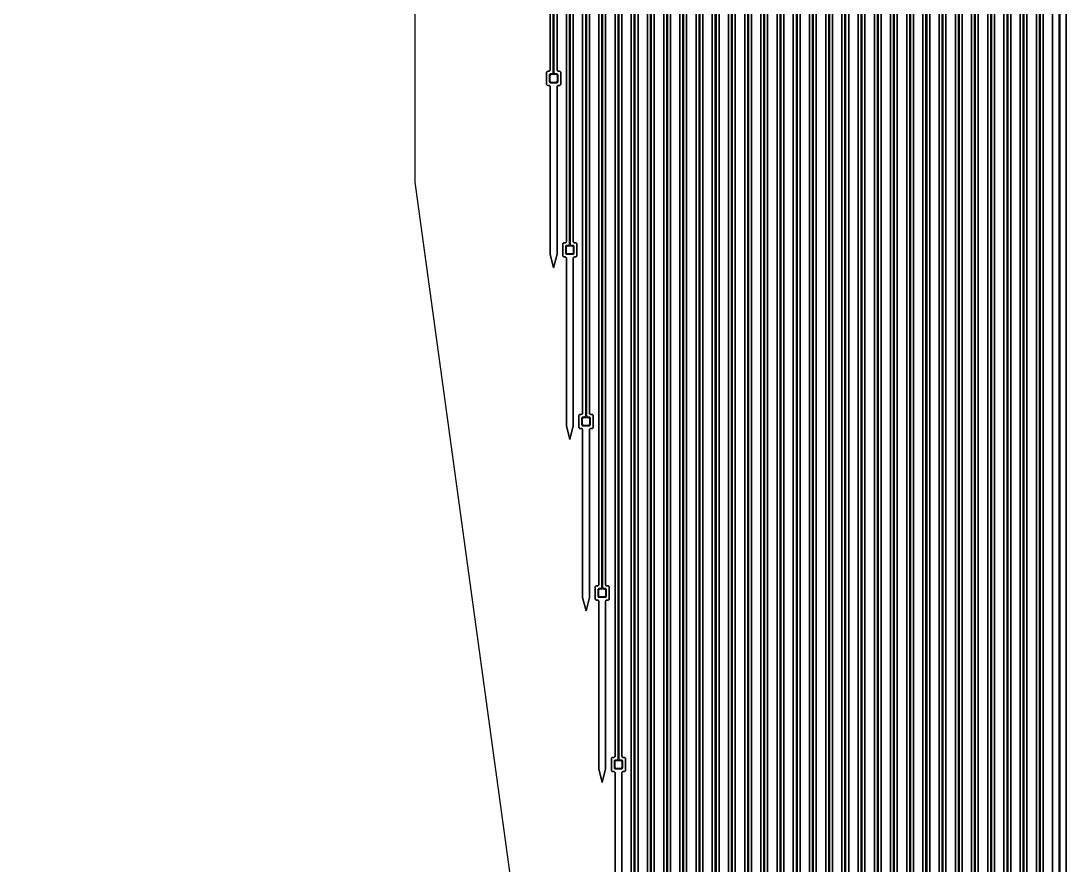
# Model space of a CAD drawing. Header units: metres. Extents: x -1550 to 1550, y -904 to 26100.
# Drawn here: x -1550 to -2, y 5029 to 6279 of the extents above; entities that cross this region are included whole.
import ezdxf

# ---------------------------------------------------------------- set-up
doc = ezdxf.new("R2010")
doc.units = ezdxf.units.M
for name, color, linetype in [('Electrodes', 2, 'CONTINUOUS'), ('Metal', 4, 'CONTINUOUS'), ('Polyimide', 3, 'CONTINUOUS'), ('Polyimide_Negative', 5, 'CONTINUOUS')]:
    doc.layers.add(name, color=color, linetype=linetype)

msp = doc.modelspace()

# ---------------------------------------------------------------- linework, layer by layer
at = {"layer": 'Electrodes'}
for points in [[(-757.5, 6188.8), (-757.4, 6188.8), (-757.2, 6188.8), (-757.1, 6188.8), (-757, 6188.9), (-756.8, 6188.9), (-756.7, 6189), (-756.6, 6189), (-756.5, 6189.1), (-756.3, 6189.2), (-756.2, 6189.2), (-756.1, 6189.3), (-756, 6189.4), (-755.9, 6189.5), (-755.9, 6189.6), (-755.8, 6189.7), (-755.7, 6189.9), (-755.7, 6190), (-755.6, 6190.1), (-755.6, 6190.2), (-755.5, 6190.4), (-755.5, 6190.5), (-755.5, 6190.6), (-755.5, 6190.8), (-755.5, 6197.8), (-755.5, 6197.9), (-755.5, 6198.1), (-755.5, 6198.2), (-755.6, 6198.3), (-755.6, 6198.5), (-755.7, 6198.6), (-755.7, 6198.7), (-755.8, 6198.8), (-755.9, 6198.9), (-755.9, 6199), (-756, 6199.2), (-756.1, 6199.2), (-756.2, 6199.3), (-756.3, 6199.4), (-756.5, 6199.5), (-756.6, 6199.6), (-756.7, 6199.6), (-756.8, 6199.7), (-757, 6199.7), (-757.1, 6199.7), (-757.2, 6199.8), (-757.4, 6199.8), (-757.5, 6199.8), (-764.5, 6199.8), (-764.6, 6199.8), (-764.8, 6199.8), (-764.9, 6199.7), (-765, 6199.7), (-765.2, 6199.7), (-765.3, 6199.6), (-765.4, 6199.6), (-765.5, 6199.5), (-765.7, 6199.4), (-765.8, 6199.3), (-765.9, 6199.2), (-766, 6199.2), (-766.1, 6199), (-766.1, 6198.9), (-766.2, 6198.8), (-766.3, 6198.7), (-766.3, 6198.6), (-766.4, 6198.5), (-766.4, 6198.3), (-766.5, 6198.2), (-766.5, 6198.1), (-766.5, 6197.9), (-766.5, 6197.8), (-766.5, 6190.8), (-766.5, 6190.6), (-766.5, 6190.5), (-766.5, 6190.4), (-766.4, 6190.2), (-766.4, 6190.1), (-766.3, 6190), (-766.3, 6189.9), (-766.2, 6189.7), (-766.1, 6189.6), (-766.1, 6189.5), (-766, 6189.4), (-765.9, 6189.3), (-765.8, 6189.2), (-765.7, 6189.2), (-765.5, 6189.1), (-765.4, 6189), (-765.3, 6189), (-765.2, 6188.9), (-765, 6188.9), (-764.9, 6188.8), (-764.8, 6188.8), (-764.6, 6188.8), (-764.5, 6188.8), (-757.5, 6188.8)], [(-733.5, 5934.8), (-733.4, 5934.8), (-733.2, 5934.8), (-733.1, 5934.9), (-733, 5934.9), (-732.8, 5934.9), (-732.7, 5935), (-732.6, 5935), (-732.5, 5935.1), (-732.3, 5935.2), (-732.2, 5935.3), (-732.1, 5935.4), (-732, 5935.5), (-731.9, 5935.6), (-731.9, 5935.7), (-731.8, 5935.8), (-731.7, 5935.9), (-731.7, 5936), (-731.6, 5936.1), (-731.6, 5936.3), (-731.5, 5936.4), (-731.5, 5936.5), (-731.5, 5936.7), (-731.5, 5936.8), (-731.5, 5943.8), (-731.5, 5944), (-731.5, 5944.1), (-731.5, 5944.2), (-731.6, 5944.4), (-731.6, 5944.5), (-731.7, 5944.6), (-731.7, 5944.7), (-731.8, 5944.9), (-731.9, 5945), (-731.9, 5945.1), (-732, 5945.2), (-732.1, 5945.3), (-732.2, 5945.4), (-732.3, 5945.5), (-732.5, 5945.5), (-732.6, 5945.6), (-732.7, 5945.7), (-732.8, 5945.7), (-733, 5945.7), (-733.1, 5945.8), (-733.2, 5945.8), (-733.4, 5945.8), (-733.5, 5945.8), (-740.5, 5945.8), (-740.6, 5945.8), (-740.8, 5945.8), (-740.9, 5945.8), (-741, 5945.7), (-741.2, 5945.7), (-741.3, 5945.7), (-741.4, 5945.6), (-741.5, 5945.5), (-741.7, 5945.5), (-741.8, 5945.4), (-741.9, 5945.3), (-742, 5945.2), (-742.1, 5945.1), (-742.1, 5945), (-742.2, 5944.9), (-742.3, 5944.7), (-742.3, 5944.6), (-742.4, 5944.5), (-742.4, 5944.4), (-742.5, 5944.2), (-742.5, 5944.1), (-742.5, 5944), (-742.5, 5943.8), (-742.5, 5936.8), (-742.5, 5936.7), (-742.5, 5936.5), (-742.5, 5936.4), (-742.4, 5936.3), (-742.4, 5936.1), (-742.3, 5936), (-742.3, 5935.9), (-742.2, 5935.8), (-742.1, 5935.7), (-742.1, 5935.6), (-742, 5935.5), (-741.9, 5935.4), (-741.8, 5935.3), (-741.7, 5935.2), (-741.5, 5935.1), (-741.4, 5935), (-741.3, 5935), (-741.2, 5934.9), (-741, 5934.9), (-740.9, 5934.9), (-740.8, 5934.8), (-740.6, 5934.8), (-740.5, 5934.8), (-733.5, 5934.8)], [(-709.5, 5680.8), (-709.4, 5680.9), (-709.2, 5680.9), (-709.1, 5680.9), (-709, 5680.9), (-708.8, 5681), (-708.7, 5681), (-708.6, 5681.1), (-708.5, 5681.1), (-708.3, 5681.2), (-708.2, 5681.3), (-708.1, 5681.4), (-708, 5681.5), (-707.9, 5681.6), (-707.9, 5681.7), (-707.8, 5681.8), (-707.7, 5681.9), (-707.7, 5682.1), (-707.6, 5682.2), (-707.6, 5682.3), (-707.5, 5682.4), (-707.5, 5682.6), (-707.5, 5682.7), (-707.5, 5682.8), (-707.5, 5689.8), (-707.5, 5690), (-707.5, 5690.1), (-707.5, 5690.3), (-707.6, 5690.4), (-707.6, 5690.5), (-707.7, 5690.6), (-707.7, 5690.8), (-707.8, 5690.9), (-707.9, 5691), (-707.9, 5691.1), (-708, 5691.2), (-708.1, 5691.3), (-708.2, 5691.4), (-708.3, 5691.5), (-708.5, 5691.6), (-708.6, 5691.6), (-708.7, 5691.7), (-708.8, 5691.7), (-709, 5691.8), (-709.1, 5691.8), (-709.2, 5691.8), (-709.4, 5691.8), (-709.5, 5691.8), (-716.5, 5691.8), (-716.6, 5691.8), (-716.8, 5691.8), (-716.9, 5691.8), (-717, 5691.8), (-717.2, 5691.7), (-717.3, 5691.7), (-717.4, 5691.6), (-717.5, 5691.6), (-717.7, 5691.5), (-717.8, 5691.4), (-717.9, 5691.3), (-718, 5691.2), (-718.1, 5691.1), (-718.1, 5691), (-718.2, 5690.9), (-718.3, 5690.8), (-718.3, 5690.6), (-718.4, 5690.5), (-718.4, 5690.4), (-718.5, 5690.3), (-718.5, 5690.1), (-718.5, 5690), (-718.5, 5689.8), (-718.5, 5682.8), (-718.5, 5682.7), (-718.5, 5682.6), (-718.5, 5682.4), (-718.4, 5682.3), (-718.4, 5682.2), (-718.3, 5682.1), (-718.3, 5681.9), (-718.2, 5681.8), (-718.1, 5681.7), (-718.1, 5681.6), (-718, 5681.5), (-717.9, 5681.4), (-717.8, 5681.3), (-717.7, 5681.2), (-717.5, 5681.1), (-717.4, 5681.1), (-717.3, 5681), (-717.2, 5681), (-717, 5680.9), (-716.9, 5680.9), (-716.8, 5680.9), (-716.6, 5680.9), (-716.5, 5680.8), (-709.5, 5680.8)], [(-685.5, 5426.9), (-685.4, 5426.9), (-685.2, 5426.9), (-685.1, 5426.9), (-685, 5427), (-684.8, 5427), (-684.7, 5427), (-684.6, 5427.1), (-684.5, 5427.2), (-684.3, 5427.2), (-684.2, 5427.3), (-684.1, 5427.4), (-684, 5427.5), (-683.9, 5427.6), (-683.9, 5427.7), (-683.8, 5427.8), (-683.7, 5428), (-683.7, 5428.1), (-683.6, 5428.2), (-683.6, 5428.3), (-683.5, 5428.5), (-683.5, 5428.6), (-683.5, 5428.7), (-683.5, 5428.9), (-683.5, 5435.9), (-683.5, 5436), (-683.5, 5436.2), (-683.5, 5436.3), (-683.6, 5436.4), (-683.6, 5436.6), (-683.7, 5436.7), (-683.7, 5436.8), (-683.8, 5436.9), (-683.9, 5437), (-683.9, 5437.1), (-684, 5437.2), (-684.1, 5437.3), (-684.2, 5437.4), (-684.3, 5437.5), (-684.5, 5437.6), (-684.6, 5437.7), (-684.7, 5437.7), (-684.8, 5437.8), (-685, 5437.8), (-685.1, 5437.8), (-685.2, 5437.9), (-685.4, 5437.9), (-685.5, 5437.9), (-692.5, 5437.9), (-692.6, 5437.9), (-692.8, 5437.9), (-692.9, 5437.8), (-693, 5437.8), (-693.2, 5437.8), (-693.3, 5437.7), (-693.4, 5437.7), (-693.5, 5437.6), (-693.7, 5437.5), (-693.8, 5437.4), (-693.9, 5437.3), (-694, 5437.2), (-694.1, 5437.1), (-694.1, 5437), (-694.2, 5436.9), (-694.3, 5436.8), (-694.3, 5436.7), (-694.4, 5436.6), (-694.4, 5436.4), (-694.5, 5436.3), (-694.5, 5436.2), (-694.5, 5436), (-694.5, 5435.9), (-694.5, 5428.9), (-694.5, 5428.7), (-694.5, 5428.6), (-694.5, 5428.5), (-694.4, 5428.3), (-694.4, 5428.2), (-694.3, 5428.1), (-694.3, 5428), (-694.2, 5427.8), (-694.1, 5427.7), (-694.1, 5427.6), (-694, 5427.5), (-693.9, 5427.4), (-693.8, 5427.3), (-693.7, 5427.2), (-693.5, 5427.2), (-693.4, 5427.1), (-693.3, 5427), (-693.2, 5427), (-693, 5427), (-692.9, 5426.9), (-692.8, 5426.9), (-692.6, 5426.9), (-692.5, 5426.9), (-685.5, 5426.9)], [(-661.5, 5172.9), (-661.4, 5172.9), (-661.2, 5172.9), (-661.1, 5173), (-661, 5173), (-660.8, 5173), (-660.7, 5173.1), (-660.6, 5173.1), (-660.5, 5173.2), (-660.3, 5173.3), (-660.2, 5173.4), (-660.1, 5173.5), (-660, 5173.5), (-659.9, 5173.7), (-659.9, 5173.8), (-659.8, 5173.9), (-659.7, 5174), (-659.7, 5174.1), (-659.6, 5174.2), (-659.6, 5174.4), (-659.5, 5174.5), (-659.5, 5174.6), (-659.5, 5174.8), (-659.5, 5174.9), (-659.5, 5181.9), (-659.5, 5182), (-659.5, 5182.2), (-659.5, 5182.3), (-659.6, 5182.5), (-659.6, 5182.6), (-659.7, 5182.7), (-659.7, 5182.8), (-659.8, 5183), (-659.9, 5183.1), (-659.9, 5183.2), (-660, 5183.3), (-660.1, 5183.4), (-660.2, 5183.5), (-660.3, 5183.5), (-660.5, 5183.6), (-660.6, 5183.7), (-660.7, 5183.7), (-660.8, 5183.8), (-661, 5183.8), (-661.1, 5183.9), (-661.2, 5183.9), (-661.4, 5183.9), (-661.5, 5183.9), (-668.5, 5183.9), (-668.6, 5183.9), (-668.8, 5183.9), (-668.9, 5183.9), (-669, 5183.8), (-669.2, 5183.8), (-669.3, 5183.7), (-669.4, 5183.7), (-669.5, 5183.6), (-669.7, 5183.5), (-669.8, 5183.5), (-669.9, 5183.4), (-670, 5183.3), (-670.1, 5183.2), (-670.1, 5183.1), (-670.2, 5183), (-670.3, 5182.8), (-670.3, 5182.7), (-670.4, 5182.6), (-670.4, 5182.5), (-670.5, 5182.3), (-670.5, 5182.2), (-670.5, 5182), (-670.5, 5181.9), (-670.5, 5174.9), (-670.5, 5174.8), (-670.5, 5174.6), (-670.5, 5174.5), (-670.4, 5174.4), (-670.4, 5174.2), (-670.3, 5174.1), (-670.3, 5174), (-670.2, 5173.9), (-670.1, 5173.8), (-670.1, 5173.7), (-670, 5173.5), (-669.9, 5173.5), (-669.8, 5173.4), (-669.7, 5173.3), (-669.5, 5173.2), (-669.4, 5173.1), (-669.3, 5173.1), (-669.2, 5173), (-669, 5173), (-668.9, 5173), (-668.8, 5172.9), (-668.6, 5172.9), (-668.5, 5172.9), (-661.5, 5172.9)]]:
    msp.add_lwpolyline(points, close=True, dxfattribs=at)
at = {"layer": 'Metal'}
for points in [[(-762, 11993.5), (-762, 6202.8), (-762, 6202.4), (-762.1, 6202.1), (-762.3, 6201.8), (-762.5, 6201.5), (-762.7, 6201.3), (-763, 6201.1), (-763.3, 6200.9), (-763.7, 6200.8), (-764, 6200.8), (-765.5, 6200.8), (-765.8, 6200.8), (-766.2, 6200.7), (-766.5, 6200.5), (-766.8, 6200.3), (-767, 6200.1), (-767.2, 6199.8), (-767.4, 6199.5), (-767.5, 6199.1), (-767.5, 6198.8), (-767.5, 6189.8), (-767.5, 6189.4), (-767.4, 6189.1), (-767.2, 6188.8), (-767, 6188.5), (-766.8, 6188.3), (-766.5, 6188.1), (-766.2, 6187.9), (-765.8, 6187.8), (-765.5, 6187.8), (-756.5, 6187.8), (-756.2, 6187.8), (-755.8, 6187.9), (-755.5, 6188.1), (-755.2, 6188.3), (-755, 6188.5), (-754.8, 6188.8), (-754.6, 6189.1), (-754.5, 6189.4), (-754.5, 6189.8), (-754.5, 6198.8), (-754.5, 6199.1), (-754.6, 6199.5), (-754.8, 6199.8), (-755, 6200.1), (-755.2, 6200.3), (-755.5, 6200.5), (-755.8, 6200.7), (-756.2, 6200.8), (-756.5, 6200.8), (-758, 6200.8), (-758.3, 6200.8), (-758.7, 6200.9), (-759, 6201.1), (-759.3, 6201.3), (-759.5, 6201.5), (-759.7, 6201.8), (-759.9, 6202.1), (-760, 6202.4), (-760, 6202.8), (-760, 11993.5)], [(-738, 11993.5), (-738, 5948.8), (-738, 5948.5), (-738.1, 5948.1), (-738.3, 5947.8), (-738.5, 5947.5), (-738.7, 5947.3), (-739, 5947.1), (-739.3, 5946.9), (-739.7, 5946.8), (-740, 5946.8), (-741.5, 5946.8), (-741.8, 5946.8), (-742.2, 5946.7), (-742.5, 5946.5), (-742.8, 5946.3), (-743, 5946.1), (-743.2, 5945.8), (-743.4, 5945.5), (-743.5, 5945.2), (-743.5, 5944.8), (-743.5, 5935.8), (-743.5, 5935.5), (-743.4, 5935.1), (-743.2, 5934.8), (-743, 5934.5), (-742.8, 5934.3), (-742.5, 5934.1), (-742.2, 5933.9), (-741.8, 5933.8), (-741.5, 5933.8), (-732.5, 5933.8), (-732.2, 5933.8), (-731.8, 5933.9), (-731.5, 5934.1), (-731.2, 5934.3), (-731, 5934.5), (-730.8, 5934.8), (-730.6, 5935.1), (-730.5, 5935.5), (-730.5, 5935.8), (-730.5, 5944.8), (-730.5, 5945.2), (-730.6, 5945.5), (-730.8, 5945.8), (-731, 5946.1), (-731.2, 5946.3), (-731.5, 5946.5), (-731.8, 5946.7), (-732.2, 5946.8), (-732.5, 5946.8), (-734, 5946.8), (-734.3, 5946.8), (-734.7, 5946.9), (-735, 5947.1), (-735.3, 5947.3), (-735.5, 5947.5), (-735.7, 5947.8), (-735.9, 5948.1), (-736, 5948.5), (-736, 5948.8), (-736, 11993.5)], [(-714, 11993.5), (-714, 5694.8), (-714, 5694.5), (-714.1, 5694.2), (-714.3, 5693.8), (-714.5, 5693.6), (-714.7, 5693.3), (-715, 5693.1), (-715.3, 5693), (-715.7, 5692.9), (-716, 5692.8), (-717.5, 5692.8), (-717.8, 5692.8), (-718.2, 5692.7), (-718.5, 5692.6), (-718.8, 5692.4), (-719, 5692.1), (-719.2, 5691.8), (-719.4, 5691.5), (-719.5, 5691.2), (-719.5, 5690.8), (-719.5, 5681.8), (-719.5, 5681.5), (-719.4, 5681.2), (-719.2, 5680.8), (-719, 5680.6), (-718.8, 5680.3), (-718.5, 5680.1), (-718.2, 5680), (-717.8, 5679.9), (-717.5, 5679.8), (-708.5, 5679.8), (-708.2, 5679.9), (-707.8, 5680), (-707.5, 5680.1), (-707.2, 5680.3), (-707, 5680.6), (-706.8, 5680.8), (-706.6, 5681.2), (-706.5, 5681.5), (-706.5, 5681.8), (-706.5, 5690.8), (-706.5, 5691.2), (-706.6, 5691.5), (-706.8, 5691.8), (-707, 5692.1), (-707.2, 5692.4), (-707.5, 5692.6), (-707.8, 5692.7), (-708.2, 5692.8), (-708.5, 5692.8), (-710, 5692.8), (-710.3, 5692.9), (-710.7, 5693), (-711, 5693.1), (-711.3, 5693.3), (-711.5, 5693.6), (-711.7, 5693.8), (-711.9, 5694.2), (-712, 5694.5), (-712, 5694.8), (-712, 11993.5)], [(-690, 11993.5), (-690, 5440.9), (-690, 5440.5), (-690.1, 5440.2), (-690.3, 5439.9), (-690.5, 5439.6), (-690.7, 5439.3), (-691, 5439.1), (-691.3, 5439), (-691.7, 5438.9), (-692, 5438.9), (-693.5, 5438.9), (-693.8, 5438.9), (-694.2, 5438.8), (-694.5, 5438.6), (-694.8, 5438.4), (-695, 5438.2), (-695.2, 5437.9), (-695.4, 5437.6), (-695.5, 5437.2), (-695.5, 5436.9), (-695.5, 5427.9), (-695.5, 5427.5), (-695.4, 5427.2), (-695.2, 5426.9), (-695, 5426.6), (-694.8, 5426.3), (-694.5, 5426.1), (-694.2, 5426), (-693.8, 5425.9), (-693.5, 5425.9), (-684.5, 5425.9), (-684.2, 5425.9), (-683.8, 5426), (-683.5, 5426.1), (-683.2, 5426.3), (-683, 5426.6), (-682.8, 5426.9), (-682.6, 5427.2), (-682.5, 5427.5), (-682.5, 5427.9), (-682.5, 5436.9), (-682.5, 5437.2), (-682.6, 5437.6), (-682.8, 5437.9), (-683, 5438.2), (-683.2, 5438.4), (-683.5, 5438.6), (-683.8, 5438.8), (-684.2, 5438.9), (-684.5, 5438.9), (-686, 5438.9), (-686.3, 5438.9), (-686.7, 5439), (-687, 5439.1), (-687.3, 5439.3), (-687.5, 5439.6), (-687.7, 5439.9), (-687.9, 5440.2), (-688, 5440.5), (-688, 5440.9), (-688, 11993.5)], [(-666, 11993.5), (-666, 5186.9), (-666, 5186.6), (-666.1, 5186.2), (-666.3, 5185.9), (-666.5, 5185.6), (-666.7, 5185.4), (-667, 5185.2), (-667.3, 5185), (-667.7, 5184.9), (-668, 5184.9), (-669.5, 5184.9), (-669.8, 5184.9), (-670.2, 5184.8), (-670.5, 5184.6), (-670.8, 5184.4), (-671, 5184.2), (-671.2, 5183.9), (-671.4, 5183.6), (-671.5, 5183.3), (-671.5, 5182.9), (-671.5, 5173.9), (-671.5, 5173.6), (-671.4, 5173.2), (-671.2, 5172.9), (-671, 5172.6), (-670.8, 5172.4), (-670.5, 5172.2), (-670.2, 5172), (-669.8, 5171.9), (-669.5, 5171.9), (-660.5, 5171.9), (-660.2, 5171.9), (-659.8, 5172), (-659.5, 5172.2), (-659.2, 5172.4), (-659, 5172.6), (-658.8, 5172.9), (-658.6, 5173.2), (-658.5, 5173.6), (-658.5, 5173.9), (-658.5, 5182.9), (-658.5, 5183.3), (-658.6, 5183.6), (-658.8, 5183.9), (-659, 5184.2), (-659.2, 5184.4), (-659.5, 5184.6), (-659.8, 5184.8), (-660.2, 5184.9), (-660.5, 5184.9), (-662, 5184.9), (-662.3, 5184.9), (-662.7, 5185), (-663, 5185.2), (-663.3, 5185.4), (-663.5, 5185.6), (-663.7, 5185.9), (-663.9, 5186.2), (-664, 5186.6), (-664, 5186.9), (-664, 11993.5)], [(-640, 4932.9), (-640, 11993.5), (-642, 11993.5), (-642, 11993.5), (-642, 4932.9)], [(-616, 4679), (-616, 11993.5), (-618, 11993.5), (-618, 11993.5), (-618, 4679)], [(-592, 4425), (-592, 11993.5), (-594, 11993.5), (-594, 11993.5), (-594, 4425)], [(-568, 4365), (-568, 11993.5), (-570, 11993.5), (-570, 11993.5), (-570, 4365)], [(-544, 4305), (-544, 11993.5), (-546, 11993.5), (-546, 11993.5), (-546, 4305)], [(-520, 4245), (-520, 11993.5), (-522, 11993.5), (-522, 11993.5), (-522, 4245)], [(-496, 4185), (-496, 11993.5), (-498, 11993.5), (-498, 11993.5), (-498, 4185)], [(-472, 4125), (-472, 11993.5), (-474, 11993.5), (-474, 11993.5), (-474, 4125)], [(-448, 4065), (-448, 11993.5), (-450, 11993.5), (-450, 11993.5), (-450, 4065)], [(-424, 4005), (-424, 11993.5), (-426, 11993.5), (-426, 11993.5), (-426, 4005)], [(-400, 3945), (-400, 11993.5), (-402, 11993.5), (-402, 11993.5), (-402, 3945)], [(-376, 3691), (-376, 11993.5), (-378, 11993.5), (-378, 11993.5), (-378, 3691)], [(-352, 3437.1), (-352, 11993.5), (-354, 11993.5), (-354, 11993.5), (-354, 3437.1)], [(-328, 3183.1), (-328, 11993.5), (-330, 11993.5), (-330, 11993.5), (-330, 3183.1)], [(-304, 2929.1), (-304, 11993.5), (-306, 11993.5), (-306, 11993.5), (-306, 2929.1)], [(-280, 2675.2), (-280, 11993.5), (-282, 11993.5), (-282, 11993.5), (-282, 2675.2)], [(-256, 2421.2), (-256, 11993.5), (-258, 11993.5), (-258, 11993.5), (-258, 2421.2)], [(-232, 2167.2), (-232, 11993.5), (-234, 11993.5), (-234, 11993.5), (-234, 2167.2)], [(-208, 1913.3), (-208, 11993.5), (-210, 11993.5), (-210, 11993.5), (-210, 1913.3)], [(-184, 1659.3), (-184, 11993.5), (-186, 11993.5), (-186, 11993.5), (-186, 1659.3)], [(-160, 1405.3), (-160, 11993.5), (-162, 11993.5), (-162, 11993.5), (-162, 1405.3)], [(-136, 1151.4), (-136, 11993.5), (-138, 11993.5), (-138, 11993.5), (-138, 1151.4)], [(-112, 897.4), (-112, 11993.5), (-114, 11993.5), (-114, 11993.5), (-114, 897.4)], [(-88, 643.4), (-88, 11993.5), (-90, 11993.5), (-90, 11993.5), (-90, 643.4)], [(-64, 389.5), (-64, 11993.5), (-66, 11993.5), (-66, 11993.5), (-66, 389.5)], [(-40, 135.5), (-40, 11993.5), (-42, 11993.5), (-42, 11993.5), (-42, 135.5)], [(-11, -118.5), (-11, 11993.5), (-13, 11993.5), (-13, 11993.5), (-13, -118.5)]]:
    msp.add_lwpolyline(points, dxfattribs=at)
at = {"layer": 'Polyimide'}
for points in [[(-756, 11978.5), (-756, 6206.8), (-756, 6206.4), (-755.9, 6206.1), (-755.7, 6205.8), (-755.5, 6205.5), (-755.3, 6205.3), (-755, 6205.1), (-754.7, 6204.9), (-754.3, 6204.8), (-754, 6204.8), (-752.5, 6204.8), (-752.2, 6204.8), (-751.8, 6204.7), (-751.5, 6204.5), (-751.2, 6204.3), (-751, 6204.1), (-750.8, 6203.8), (-750.6, 6203.5), (-750.5, 6203.1), (-750.5, 6202.8), (-750.5, 6185.8), (-750.5, 6185.4), (-750.6, 6185.1), (-750.8, 6184.8), (-751, 6184.5), (-751.2, 6184.3), (-751.5, 6184.1), (-751.8, 6183.9), (-752.2, 6183.8), (-752.5, 6183.8), (-754, 6183.8), (-754.3, 6183.8), (-754.7, 6183.7), (-755, 6183.5), (-755.3, 6183.3), (-755.5, 6183.1), (-755.7, 6182.8), (-755.9, 6182.5), (-756, 6182.1), (-756, 6181.8), (-756, 5933.8), (-761, 5913.8), (-766, 5933.8), (-766, 6181.8), (-766, 6182.1), (-766.1, 6182.5), (-766.3, 6182.8), (-766.5, 6183.1), (-766.7, 6183.3), (-767, 6183.5), (-767.3, 6183.7), (-767.7, 6183.8), (-768, 6183.8), (-769.5, 6183.8), (-769.8, 6183.8), (-770.2, 6183.9), (-770.5, 6184.1), (-770.8, 6184.3), (-771, 6184.5), (-771.2, 6184.8), (-771.4, 6185.1), (-771.5, 6185.4), (-771.5, 6185.8), (-771.5, 6202.8), (-771.5, 6203.1), (-771.4, 6203.5), (-771.2, 6203.8), (-771, 6204.1), (-770.8, 6204.3), (-770.5, 6204.5), (-770.2, 6204.7), (-769.8, 6204.8), (-769.5, 6204.8), (-768, 6204.8), (-767.7, 6204.8), (-767.3, 6204.9), (-767, 6205.1), (-766.7, 6205.3), (-766.5, 6205.5), (-766.3, 6205.8), (-766.1, 6206.1), (-766, 6206.4), (-766, 6206.8), (-766, 11978.5)], [(-732, 11978.5), (-732, 5952.8), (-732, 5952.5), (-731.9, 5952.1), (-731.7, 5951.8), (-731.5, 5951.5), (-731.3, 5951.3), (-731, 5951.1), (-730.7, 5950.9), (-730.3, 5950.8), (-730, 5950.8), (-728.5, 5950.8), (-728.2, 5950.8), (-727.8, 5950.7), (-727.5, 5950.5), (-727.2, 5950.3), (-727, 5950.1), (-726.8, 5949.8), (-726.6, 5949.5), (-726.5, 5949.2), (-726.5, 5948.8), (-726.5, 5931.8), (-726.5, 5931.5), (-726.6, 5931.1), (-726.8, 5930.8), (-727, 5930.5), (-727.2, 5930.3), (-727.5, 5930.1), (-727.8, 5929.9), (-728.2, 5929.8), (-728.5, 5929.8), (-730, 5929.8), (-730.3, 5929.8), (-730.7, 5929.7), (-731, 5929.5), (-731.3, 5929.3), (-731.5, 5929.1), (-731.7, 5928.8), (-731.9, 5928.5), (-732, 5928.2), (-732, 5927.8), (-732, 5679.8), (-737, 5659.8), (-742, 5679.8), (-742, 5927.8), (-742, 5928.2), (-742.1, 5928.5), (-742.3, 5928.8), (-742.5, 5929.1), (-742.7, 5929.3), (-743, 5929.5), (-743.3, 5929.7), (-743.7, 5929.8), (-744, 5929.8), (-745.5, 5929.8), (-745.8, 5929.8), (-746.2, 5929.9), (-746.5, 5930.1), (-746.8, 5930.3), (-747, 5930.5), (-747.2, 5930.8), (-747.4, 5931.1), (-747.5, 5931.5), (-747.5, 5931.8), (-747.5, 5948.8), (-747.5, 5949.2), (-747.4, 5949.5), (-747.2, 5949.8), (-747, 5950.1), (-746.8, 5950.3), (-746.5, 5950.5), (-746.2, 5950.7), (-745.8, 5950.8), (-745.5, 5950.8), (-744, 5950.8), (-743.7, 5950.8), (-743.3, 5950.9), (-743, 5951.1), (-742.7, 5951.3), (-742.5, 5951.5), (-742.3, 5951.8), (-742.1, 5952.1), (-742, 5952.5), (-742, 5952.8), (-742, 11978.5)], [(-708, 11978.5), (-708, 5698.8), (-708, 5698.5), (-707.9, 5698.2), (-707.7, 5697.8), (-707.5, 5697.6), (-707.3, 5697.3), (-707, 5697.1), (-706.7, 5697), (-706.3, 5696.9), (-706, 5696.8), (-704.5, 5696.8), (-704.2, 5696.8), (-703.8, 5696.7), (-703.5, 5696.6), (-703.2, 5696.4), (-703, 5696.1), (-702.8, 5695.8), (-702.6, 5695.5), (-702.5, 5695.2), (-702.5, 5694.8), (-702.5, 5677.8), (-702.5, 5677.5), (-702.6, 5677.2), (-702.8, 5676.8), (-703, 5676.6), (-703.2, 5676.3), (-703.5, 5676.1), (-703.8, 5676), (-704.2, 5675.9), (-704.5, 5675.8), (-706, 5675.8), (-706.3, 5675.8), (-706.7, 5675.7), (-707, 5675.6), (-707.3, 5675.4), (-707.5, 5675.1), (-707.7, 5674.8), (-707.9, 5674.5), (-708, 5674.2), (-708, 5673.8), (-708, 5425.8), (-713, 5405.8), (-718, 5425.8), (-718, 5673.8), (-718, 5674.2), (-718.1, 5674.5), (-718.3, 5674.8), (-718.5, 5675.1), (-718.7, 5675.4), (-719, 5675.6), (-719.3, 5675.7), (-719.7, 5675.8), (-720, 5675.8), (-721.5, 5675.8), (-721.8, 5675.9), (-722.2, 5676), (-722.5, 5676.1), (-722.8, 5676.3), (-723, 5676.6), (-723.2, 5676.8), (-723.4, 5677.2), (-723.5, 5677.5), (-723.5, 5677.8), (-723.5, 5694.8), (-723.5, 5695.2), (-723.4, 5695.5), (-723.2, 5695.8), (-723, 5696.1), (-722.8, 5696.4), (-722.5, 5696.6), (-722.2, 5696.7), (-721.8, 5696.8), (-721.5, 5696.8), (-720, 5696.8), (-719.7, 5696.9), (-719.3, 5697), (-719, 5697.1), (-718.7, 5697.3), (-718.5, 5697.6), (-718.3, 5697.8), (-718.1, 5698.2), (-718, 5698.5), (-718, 5698.8), (-718, 11978.5)], [(-684, 11978.5), (-684, 5444.9), (-684, 5444.5), (-683.9, 5444.2), (-683.7, 5443.9), (-683.5, 5443.6), (-683.3, 5443.3), (-683, 5443.1), (-682.7, 5443), (-682.3, 5442.9), (-682, 5442.9), (-680.5, 5442.9), (-680.2, 5442.9), (-679.8, 5442.8), (-679.5, 5442.6), (-679.2, 5442.4), (-679, 5442.2), (-678.8, 5441.9), (-678.6, 5441.6), (-678.5, 5441.2), (-678.5, 5440.9), (-678.5, 5423.9), (-678.5, 5423.5), (-678.6, 5423.2), (-678.8, 5422.9), (-679, 5422.6), (-679.2, 5422.3), (-679.5, 5422.1), (-679.8, 5422), (-680.2, 5421.9), (-680.5, 5421.9), (-682, 5421.9), (-682.3, 5421.9), (-682.7, 5421.8), (-683, 5421.6), (-683.3, 5421.4), (-683.5, 5421.2), (-683.7, 5420.9), (-683.9, 5420.6), (-684, 5420.2), (-684, 5419.9), (-684, 5171.9), (-689, 5151.9), (-694, 5171.9), (-694, 5419.9), (-694, 5420.2), (-694.1, 5420.6), (-694.3, 5420.9), (-694.5, 5421.2), (-694.7, 5421.4), (-695, 5421.6), (-695.3, 5421.8), (-695.7, 5421.9), (-696, 5421.9), (-697.5, 5421.9), (-697.8, 5421.9), (-698.2, 5422), (-698.5, 5422.1), (-698.8, 5422.3), (-699, 5422.6), (-699.2, 5422.9), (-699.4, 5423.2), (-699.5, 5423.5), (-699.5, 5423.9), (-699.5, 5440.9), (-699.5, 5441.2), (-699.4, 5441.6), (-699.2, 5441.9), (-699, 5442.2), (-698.8, 5442.4), (-698.5, 5442.6), (-698.2, 5442.8), (-697.8, 5442.9), (-697.5, 5442.9), (-696, 5442.9), (-695.7, 5442.9), (-695.3, 5443), (-695, 5443.1), (-694.7, 5443.3), (-694.5, 5443.6), (-694.3, 5443.9), (-694.1, 5444.2), (-694, 5444.5), (-694, 5444.9), (-694, 11978.5)], [(-670, 4917.9), (-670, 5165.9), (-670, 5166.3), (-670.1, 5166.6), (-670.3, 5166.9), (-670.5, 5167.2), (-670.7, 5167.4), (-671, 5167.6), (-671.3, 5167.8), (-671.7, 5167.9), (-672, 5167.9), (-673.5, 5167.9), (-673.8, 5167.9), (-674.2, 5168), (-674.5, 5168.2), (-674.8, 5168.4), (-675, 5168.6), (-675.2, 5168.9), (-675.4, 5169.2), (-675.5, 5169.6), (-675.5, 5169.9), (-675.5, 5186.9), (-675.5, 5187.3), (-675.4, 5187.6), (-675.2, 5187.9), (-675, 5188.2), (-674.8, 5188.4), (-674.5, 5188.6), (-674.2, 5188.8), (-673.8, 5188.9), (-673.5, 5188.9), (-672, 5188.9), (-671.7, 5188.9), (-671.3, 5189), (-671, 5189.2), (-670.7, 5189.4), (-670.5, 5189.6), (-670.3, 5189.9), (-670.1, 5190.2), (-670, 5190.6), (-670, 5190.9), (-670, 11978.5)], [(-660, 11978.5), (-660, 5190.9), (-660, 5190.6), (-659.9, 5190.2), (-659.7, 5189.9), (-659.5, 5189.6), (-659.3, 5189.4), (-659, 5189.2), (-658.7, 5189), (-658.3, 5188.9), (-658, 5188.9), (-656.5, 5188.9), (-656.2, 5188.9), (-655.8, 5188.8), (-655.5, 5188.6), (-655.2, 5188.4), (-655, 5188.2), (-654.8, 5187.9), (-654.6, 5187.6), (-654.5, 5187.3), (-654.5, 5186.9), (-654.5, 5169.9), (-654.5, 5169.6), (-654.6, 5169.2), (-654.8, 5168.9), (-655, 5168.6), (-655.2, 5168.4), (-655.5, 5168.2), (-655.8, 5168), (-656.2, 5167.9), (-656.5, 5167.9), (-658, 5167.9), (-658.3, 5167.9), (-658.7, 5167.8), (-659, 5167.6), (-659.3, 5167.4), (-659.5, 5167.2), (-659.7, 5166.9), (-659.9, 5166.6), (-660, 5166.3), (-660, 5165.9), (-660, 4917.9)], [(-646, 4936.9), (-646, 11978.5)], [(-636, 11978.5), (-636, 4936.9)], [(-622, 4683), (-622, 11978.5)], [(-612, 11978.5), (-612, 4683)], [(-598, 4429), (-598, 11978.5)], [(-588, 11978.5), (-588, 4429)], [(-574, 4369), (-574, 11978.5)], [(-564, 11978.5), (-564, 4369)], [(-550, 4309), (-550, 11978.5)], [(-540, 11978.5), (-540, 4309)], [(-526, 4249), (-526, 11978.5)], [(-516, 11978.5), (-516, 4249)], [(-502, 4189), (-502, 11978.5)], [(-492, 11978.5), (-492, 4189)], [(-478, 4129), (-478, 11978.5)], [(-468, 11978.5), (-468, 4129)], [(-454, 4069), (-454, 11978.5)], [(-444, 11978.5), (-444, 4069)], [(-430, 4009), (-430, 11978.5)], [(-420, 11978.5), (-420, 4009)], [(-406, 3949), (-406, 11978.5)], [(-396, 11978.5), (-396, 3949)], [(-382, 3695), (-382, 11978.5)], [(-372, 11978.5), (-372, 3695)], [(-358, 3441.1), (-358, 11978.5)], [(-348, 11978.5), (-348, 3441.1)], [(-334, 3187.1), (-334, 11978.5)], [(-324, 11978.5), (-324, 3187.1)], [(-310, 2933.1), (-310, 11978.5)], [(-300, 11978.5), (-300, 2933.1)], [(-286, 2679.2), (-286, 11978.5)], [(-276, 11978.5), (-276, 2679.2)], [(-262, 2425.2), (-262, 11978.5)], [(-252, 11978.5), (-252, 2425.2)], [(-238, 2171.2), (-238, 11978.5)], [(-228, 11978.5), (-228, 2171.2)], [(-214, 1917.3), (-214, 11978.5)], [(-204, 11978.5), (-204, 1917.3)], [(-190, 1663.3), (-190, 11978.5)], [(-180, 11978.5), (-180, 1663.3)], [(-166, 1409.3), (-166, 11978.5)], [(-156, 11978.5), (-156, 1409.3)], [(-142, 1155.4), (-142, 11978.5)], [(-132, 11978.5), (-132, 1155.4)], [(-118, 901.4), (-118, 11978.5)], [(-108, 11978.5), (-108, 901.4)], [(-94, 647.4), (-94, 11978.5)], [(-84, 11978.5), (-84, 647.4)], [(-70, 393.5), (-70, 11978.5)], [(-60, 11978.5), (-60, 393.5)], [(-46, 139.5), (-46, 11978.5)], [(-36, 11978.5), (-36, 139.5)], [(-22, -116.5), (-22, 11978.5)], [(-2, 11978.5), (-2, -116.5)]]:
    msp.add_lwpolyline(points, dxfattribs=at)
at = {"layer": 'Polyimide_Negative'}
for points in [[(-46.7, -651.8), (-966, 6040.8), (-966, 6040.8), (-966, 11993.5), (-966.9, 11993.5), (-967.5, 12000.6), (-967.5, 12000.7), (-1150, 13984.3), (-1150, 15050), (-1208.7, 15050), (-1260.9, 15054.6), (-1320, 15070.4), (-1375.4, 15096.2), (-1425.5, 15131.3), (-1468.7, 15174.5), (-1503.8, 15224.6), (-1529.6, 15280), (-1545.4, 15339.1), (-1550, 15391.3), (-1550, 26100)], [(-766, 11978.5), (-766, 6206.8), (-766, 6206.4), (-766.1, 6206.1), (-766.3, 6205.8), (-766.5, 6205.5), (-766.7, 6205.3), (-767, 6205.1), (-767.3, 6204.9), (-767.7, 6204.8), (-768, 6204.8), (-769.5, 6204.8), (-769.8, 6204.8), (-770.2, 6204.7), (-770.5, 6204.5), (-770.8, 6204.3), (-771, 6204.1), (-771.2, 6203.8), (-771.4, 6203.5), (-771.5, 6203.1), (-771.5, 6202.8), (-771.5, 6185.8), (-771.5, 6185.4), (-771.4, 6185.1), (-771.2, 6184.8), (-771, 6184.5), (-770.8, 6184.3), (-770.5, 6184.1), (-770.2, 6183.9), (-769.8, 6183.8), (-769.5, 6183.8), (-768, 6183.8), (-767.7, 6183.8), (-767.3, 6183.7), (-767, 6183.5), (-766.7, 6183.3), (-766.5, 6183.1), (-766.3, 6182.8), (-766.1, 6182.5), (-766, 6182.1), (-766, 6181.8), (-766, 5933.8), (-761, 5913.8), (-756, 5933.8), (-756, 6181.8), (-756, 6182.1), (-755.9, 6182.5), (-755.7, 6182.8), (-755.5, 6183.1), (-755.3, 6183.3), (-755, 6183.5), (-754.7, 6183.7), (-754.3, 6183.8), (-754, 6183.8), (-752.5, 6183.8), (-752.2, 6183.8), (-751.8, 6183.9), (-751.5, 6184.1), (-751.2, 6184.3), (-751, 6184.5), (-750.8, 6184.8), (-750.6, 6185.1), (-750.5, 6185.4), (-750.5, 6185.8), (-750.5, 6202.8), (-750.5, 6203.1), (-750.6, 6203.5), (-750.8, 6203.8), (-751, 6204.1), (-751.2, 6204.3), (-751.5, 6204.5), (-751.8, 6204.7), (-752.2, 6204.8), (-752.5, 6204.8), (-754, 6204.8), (-754.3, 6204.8), (-754.7, 6204.9), (-755, 6205.1), (-755.3, 6205.3), (-755.5, 6205.5), (-755.7, 6205.8), (-755.9, 6206.1), (-756, 6206.4), (-756, 6206.8), (-756, 11978.5)], [(-742, 11978.5), (-742, 5952.8), (-742, 5952.5), (-742.1, 5952.1), (-742.3, 5951.8), (-742.5, 5951.5), (-742.7, 5951.3), (-743, 5951.1), (-743.3, 5950.9), (-743.7, 5950.8), (-744, 5950.8), (-745.5, 5950.8), (-745.8, 5950.8), (-746.2, 5950.7), (-746.5, 5950.5), (-746.8, 5950.3), (-747, 5950.1), (-747.2, 5949.8), (-747.4, 5949.5), (-747.5, 5949.2), (-747.5, 5948.8), (-747.5, 5931.8), (-747.5, 5931.5), (-747.4, 5931.1), (-747.2, 5930.8), (-747, 5930.5), (-746.8, 5930.3), (-746.5, 5930.1), (-746.2, 5929.9), (-745.8, 5929.8), (-745.5, 5929.8), (-744, 5929.8), (-743.7, 5929.8), (-743.3, 5929.7), (-743, 5929.5), (-742.7, 5929.3), (-742.5, 5929.1), (-742.3, 5928.8), (-742.1, 5928.5), (-742, 5928.2), (-742, 5927.8), (-742, 5679.8), (-737, 5659.8), (-732, 5679.8), (-732, 5927.8), (-732, 5928.2), (-731.9, 5928.5), (-731.7, 5928.8), (-731.5, 5929.1), (-731.3, 5929.3), (-731, 5929.5), (-730.7, 5929.7), (-730.3, 5929.8), (-730, 5929.8), (-728.5, 5929.8), (-728.2, 5929.8), (-727.8, 5929.9), (-727.5, 5930.1), (-727.2, 5930.3), (-727, 5930.5), (-726.8, 5930.8), (-726.6, 5931.1), (-726.5, 5931.5), (-726.5, 5931.8), (-726.5, 5948.8), (-726.5, 5949.2), (-726.6, 5949.5), (-726.8, 5949.8), (-727, 5950.1), (-727.2, 5950.3), (-727.5, 5950.5), (-727.8, 5950.7), (-728.2, 5950.8), (-728.5, 5950.8), (-730, 5950.8), (-730.3, 5950.8), (-730.7, 5950.9), (-731, 5951.1), (-731.3, 5951.3), (-731.5, 5951.5), (-731.7, 5951.8), (-731.9, 5952.1), (-732, 5952.5), (-732, 5952.8), (-732, 11978.5)], [(-718, 11978.5), (-718, 5698.8), (-718, 5698.5), (-718.1, 5698.2), (-718.3, 5697.8), (-718.5, 5697.6), (-718.7, 5697.3), (-719, 5697.1), (-719.3, 5697), (-719.7, 5696.9), (-720, 5696.8), (-721.5, 5696.8), (-721.8, 5696.8), (-722.2, 5696.7), (-722.5, 5696.6), (-722.8, 5696.4), (-723, 5696.1), (-723.2, 5695.8), (-723.4, 5695.5), (-723.5, 5695.2), (-723.5, 5694.8), (-723.5, 5677.8), (-723.5, 5677.5), (-723.4, 5677.2), (-723.2, 5676.8), (-723, 5676.6), (-722.8, 5676.3), (-722.5, 5676.1), (-722.2, 5676), (-721.8, 5675.9), (-721.5, 5675.8), (-720, 5675.8), (-719.7, 5675.8), (-719.3, 5675.7), (-719, 5675.6), (-718.7, 5675.4), (-718.5, 5675.1), (-718.3, 5674.8), (-718.1, 5674.5), (-718, 5674.2), (-718, 5673.8), (-718, 5425.8), (-713, 5405.8), (-708, 5425.8), (-708, 5673.8), (-708, 5674.2), (-707.9, 5674.5), (-707.7, 5674.8), (-707.5, 5675.1), (-707.3, 5675.4), (-707, 5675.6), (-706.7, 5675.7), (-706.3, 5675.8), (-706, 5675.8), (-704.5, 5675.8), (-704.2, 5675.9), (-703.8, 5676), (-703.5, 5676.1), (-703.2, 5676.3), (-703, 5676.6), (-702.8, 5676.8), (-702.6, 5677.2), (-702.5, 5677.5), (-702.5, 5677.8), (-702.5, 5694.8), (-702.5, 5695.2), (-702.6, 5695.5), (-702.8, 5695.8), (-703, 5696.1), (-703.2, 5696.4), (-703.5, 5696.6), (-703.8, 5696.7), (-704.2, 5696.8), (-704.5, 5696.8), (-706, 5696.8), (-706.3, 5696.9), (-706.7, 5697), (-707, 5697.1), (-707.3, 5697.3), (-707.5, 5697.6), (-707.7, 5697.8), (-707.9, 5698.2), (-708, 5698.5), (-708, 5698.8), (-708, 11978.5)], [(-694, 11978.5), (-694, 5444.9), (-694, 5444.5), (-694.1, 5444.2), (-694.3, 5443.9), (-694.5, 5443.6), (-694.7, 5443.3), (-695, 5443.1), (-695.3, 5443), (-695.7, 5442.9), (-696, 5442.9), (-697.5, 5442.9), (-697.8, 5442.9), (-698.2, 5442.8), (-698.5, 5442.6), (-698.8, 5442.4), (-699, 5442.2), (-699.2, 5441.9), (-699.4, 5441.6), (-699.5, 5441.2), (-699.5, 5440.9), (-699.5, 5423.9), (-699.5, 5423.5), (-699.4, 5423.2), (-699.2, 5422.9), (-699, 5422.6), (-698.8, 5422.3), (-698.5, 5422.1), (-698.2, 5422), (-697.8, 5421.9), (-697.5, 5421.9), (-696, 5421.9), (-695.7, 5421.9), (-695.3, 5421.8), (-695, 5421.6), (-694.7, 5421.4), (-694.5, 5421.2), (-694.3, 5420.9), (-694.1, 5420.6), (-694, 5420.2), (-694, 5419.9), (-694, 5171.9), (-689, 5151.9), (-684, 5171.9), (-684, 5419.9), (-684, 5420.2), (-683.9, 5420.6), (-683.7, 5420.9), (-683.5, 5421.2), (-683.3, 5421.4), (-683, 5421.6), (-682.7, 5421.8), (-682.3, 5421.9), (-682, 5421.9), (-680.5, 5421.9), (-680.2, 5421.9), (-679.8, 5422), (-679.5, 5422.1), (-679.2, 5422.3), (-679, 5422.6), (-678.8, 5422.9), (-678.6, 5423.2), (-678.5, 5423.5), (-678.5, 5423.9), (-678.5, 5440.9), (-678.5, 5441.2), (-678.6, 5441.6), (-678.8, 5441.9), (-679, 5442.2), (-679.2, 5442.4), (-679.5, 5442.6), (-679.8, 5442.8), (-680.2, 5442.9), (-680.5, 5442.9), (-682, 5442.9), (-682.3, 5442.9), (-682.7, 5443), (-683, 5443.1), (-683.3, 5443.3), (-683.5, 5443.6), (-683.7, 5443.9), (-683.9, 5444.2), (-684, 5444.5), (-684, 5444.9), (-684, 11978.5)], [(-670, 11978.5), (-670, 5190.9), (-670, 5190.6), (-670.1, 5190.2), (-670.3, 5189.9), (-670.5, 5189.6), (-670.7, 5189.4), (-671, 5189.2), (-671.3, 5189), (-671.7, 5188.9), (-672, 5188.9), (-673.5, 5188.9), (-673.8, 5188.9), (-674.2, 5188.8), (-674.5, 5188.6), (-674.8, 5188.4), (-675, 5188.2), (-675.2, 5187.9), (-675.4, 5187.6), (-675.5, 5187.3), (-675.5, 5186.9), (-675.5, 5169.9), (-675.5, 5169.6), (-675.4, 5169.2), (-675.2, 5168.9), (-675, 5168.6), (-674.8, 5168.4), (-674.5, 5168.2), (-674.2, 5168), (-673.8, 5167.9), (-673.5, 5167.9), (-672, 5167.9), (-671.7, 5167.9), (-671.3, 5167.8), (-671, 5167.6), (-670.7, 5167.4), (-670.5, 5167.2), (-670.3, 5166.9), (-670.1, 5166.6), (-670, 5166.3), (-670, 5165.9), (-670, 4917.9)], [(-660, 4917.9), (-660, 5165.9), (-660, 5166.3), (-659.9, 5166.6), (-659.7, 5166.9), (-659.5, 5167.2), (-659.3, 5167.4), (-659, 5167.6), (-658.7, 5167.8), (-658.3, 5167.9), (-658, 5167.9), (-656.5, 5167.9), (-656.2, 5167.9), (-655.8, 5168), (-655.5, 5168.2), (-655.2, 5168.4), (-655, 5168.6), (-654.8, 5168.9), (-654.6, 5169.2), (-654.5, 5169.6), (-654.5, 5169.9), (-654.5, 5186.9), (-654.5, 5187.3), (-654.6, 5187.6), (-654.8, 5187.9), (-655, 5188.2), (-655.2, 5188.4), (-655.5, 5188.6), (-655.8, 5188.8), (-656.2, 5188.9), (-656.5, 5188.9), (-658, 5188.9), (-658.3, 5188.9), (-658.7, 5189), (-659, 5189.2), (-659.3, 5189.4), (-659.5, 5189.6), (-659.7, 5189.9), (-659.9, 5190.2), (-660, 5190.6), (-660, 5190.9), (-660, 11978.5)], [(-646, 11978.5), (-646, 4936.9)], [(-636, 4936.9), (-636, 11978.5)], [(-622, 11978.5), (-622, 4683)], [(-612, 4683), (-612, 11978.5)], [(-598, 11978.5), (-598, 4429)], [(-588, 4429), (-588, 11978.5)], [(-574, 11978.5), (-574, 4369)], [(-564, 4369), (-564, 11978.5)], [(-550, 11978.5), (-550, 4309)], [(-540, 4309), (-540, 11978.5)], [(-526, 11978.5), (-526, 4249)], [(-516, 4249), (-516, 11978.5)], [(-502, 11978.5), (-502, 4189)], [(-492, 4189), (-492, 11978.5)], [(-478, 11978.5), (-478, 4129)], [(-468, 4129), (-468, 11978.5)], [(-454, 11978.5), (-454, 4069)], [(-444, 4069), (-444, 11978.5)], [(-430, 11978.5), (-430, 4009)], [(-420, 4009), (-420, 11978.5)], [(-406, 11978.5), (-406, 3949)], [(-396, 3949), (-396, 11978.5)], [(-382, 11978.5), (-382, 3695)], [(-372, 3695), (-372, 11978.5)], [(-358, 11978.5), (-358, 3441.1)], [(-348, 3441.1), (-348, 11978.5)], [(-334, 11978.5), (-334, 3187.1)], [(-324, 3187.1), (-324, 11978.5)], [(-310, 11978.5), (-310, 2933.1)], [(-300, 2933.1), (-300, 11978.5)], [(-286, 11978.5), (-286, 2679.2)], [(-276, 2679.2), (-276, 11978.5)], [(-262, 11978.5), (-262, 2425.2)], [(-252, 2425.2), (-252, 11978.5)], [(-238, 11978.5), (-238, 2171.2)], [(-228, 2171.2), (-228, 11978.5)], [(-214, 11978.5), (-214, 1917.3)], [(-204, 1917.3), (-204, 11978.5)], [(-190, 11978.5), (-190, 1663.3)], [(-180, 1663.3), (-180, 11978.5)], [(-166, 11978.5), (-166, 1409.3)], [(-156, 1409.3), (-156, 11978.5)], [(-142, 11978.5), (-142, 1155.4)], [(-132, 1155.4), (-132, 11978.5)], [(-118, 11978.5), (-118, 901.4)], [(-108, 901.4), (-108, 11978.5)], [(-94, 11978.5), (-94, 647.4)], [(-84, 647.4), (-84, 11978.5)], [(-70, 11978.5), (-70, 393.5)], [(-60, 393.5), (-60, 11978.5)], [(-46, 11978.5), (-46, 139.5)], [(-36, 139.5), (-36, 11978.5)], [(-22, 11978.5), (-22, -116.5)], [(-2, -116.5), (-2, 11978.5)]]:
    msp.add_lwpolyline(points, dxfattribs=at)

doc.saveas('drawing.dxf')
